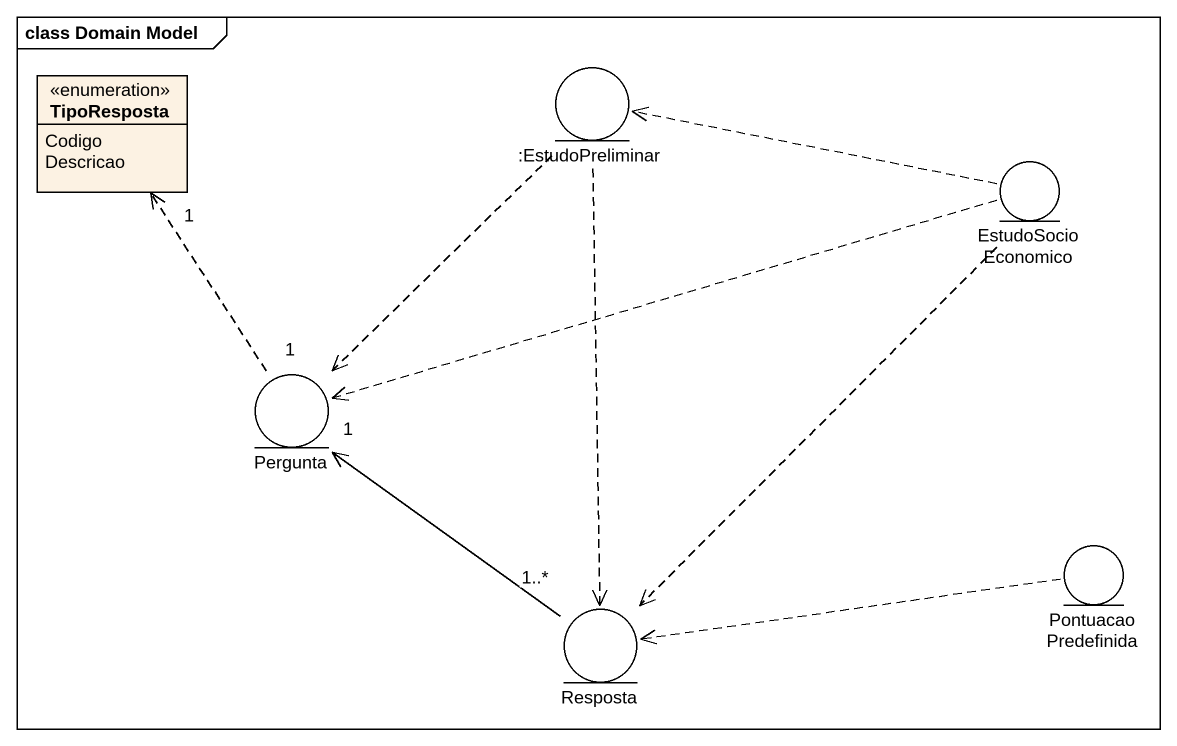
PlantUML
@startuml
mainframe class Domain Model
allowmixing
hide circle
hide empty members
enum TipoResposta {
  Codigo
  Descricao
}
entity ":EstudoPreliminar" as EstudoPreliminar
entity EstudoSocioEconomico
entity Pergunta
entity Resposta
entity PontuacaoPredefinida
EstudoPreliminar ..> Pergunta
EstudoPreliminar ..> Resposta
EstudoSocioEconomico .left.> EstudoPreliminar
EstudoSocioEconomico .left.> Pergunta
EstudoSocioEconomico ..> Resposta
Pergunta "1" .up.> "1" TipoResposta
Resposta "1..*" -up-> "1" Pergunta
PontuacaoPredefinida .left.> Resposta
@enduml
